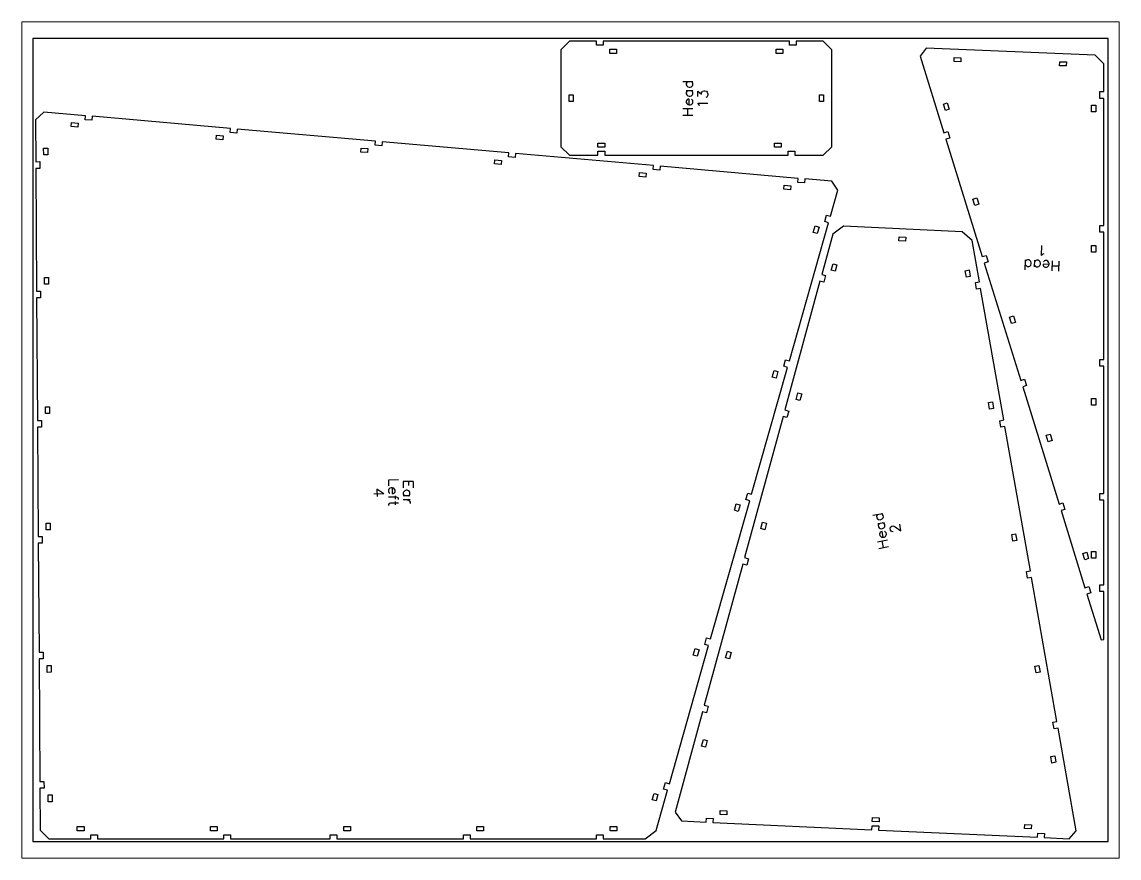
# Paper-space layout 'Layout' of a CAD drawing. Header units: millimetres, sheet in inches. Extents: x 0 to 10.5, y 0 to 8.
# The model-space entities are those that its viewports show. They can reach past a viewport. Long polylines and large blocks are cut down to what shows.
import ezdxf

# ---------------------------------------------------------------- set-up
doc = ezdxf.new("R2010")
doc.units = ezdxf.units.MM
doc.header["$MEASUREMENT"] = 0
for name, color, linetype, true_color in [('ear_left_cuts', 7, 'Continuous', 0xffffff), ('ear_left_marks', 7, 'Continuous', 0xffffff), ('head_cuts', 7, 'Continuous', 0xffffff), ('head_marks', 7, 'Continuous', 0xffffff), ('Sheet', 18, 'Continuous', 0x000000)]:
    doc.layers.add(name, color=color, linetype=linetype, true_color=true_color)

msp = doc.modelspace()

# ---------------------------------------------------------------- linework, layer by layer
at = {"layer": 'ear_left_cuts', "color": 7, "true_color": 0xffffff}
for points in [[(2, 536.6), (2.21, 505.45), (5.21, 505.47), (5.25, 500.47), (2.25, 500.45), (2.87, 409.26), (5.87, 409.28), (5.91, 404.28), (2.91, 404.26), (3.53, 313.07), (6.53, 313.09), (6.57, 308.09), (3.57, 308.07), (4.13, 226.69), (7.13, 226.71), (7.16, 221.71), (4.16, 221.69), (4.72, 140.69), (7.72, 140.71), (7.75, 135.71), (4.75, 135.69), (5.38, 44.5), (8.38, 44.52), (8.41, 39.52), (5.41, 39.5), (5.62, 8.35), (12.02, 2), (43.17, 2), (43.17, 5), (48.17, 5), (48.17, 2), (142.23, 2), (142.23, 5), (147.23, 5), (147.23, 2), (221.29, 2), (221.29, 5), (226.29, 5), (226.29, 2), (320.35, 2), (320.35, 5), (325.35, 5), (325.35, 2), (419.41, 2), (419.41, 5), (424.41, 5), (424.41, 2), (455.56, 2), (463.65, 8.11), (472.16, 38.07), (469.27, 38.89), (470.64, 43.7), (473.52, 42.88), (502.73, 145.72), (499.84, 146.54), (501.21, 151.35), (504.1, 150.53), (533.3, 253.37), (530.42, 254.19), (531.78, 259), (534.67, 258.18), (561.45, 352.49), (558.57, 353.31), (559.93, 358.12), (562.82, 357.3), (592, 460.04), (589.11, 460.86), (590.48, 465.67), (593.36, 464.85), (598.86, 484.2), (594.27, 490.86), (574.28, 492.62), (574.02, 489.63), (569.04, 490.07), (569.3, 493.06), (466.7, 502.08), (466.44, 499.09), (461.46, 499.53), (461.72, 502.52), (359.12, 511.54), (358.85, 508.55), (353.87, 508.99), (354.14, 511.98), (259.84, 520.27), (259.58, 517.28), (254.6, 517.72), (254.86, 520.71), (152.07, 529.75), (151.8, 526.76), (146.82, 527.2), (147.09, 530.19), (44.29, 539.23), (44.03, 536.24), (39.05, 536.68), (39.31, 539.66), (8.28, 542.39)], [(33.81, 534.13), (33.54, 531.14), (28.56, 531.57), (28.83, 534.56)], [(141.58, 524.65), (141.32, 521.66), (136.34, 522.1), (136.6, 525.09)], [(8.14, 515.49), (11.14, 515.51), (11.18, 510.51), (8.18, 510.49)], [(249.35, 515.17), (249.09, 512.18), (244.11, 512.62), (244.37, 515.61)], [(348.63, 506.44), (348.37, 503.45), (343.39, 503.89), (343.65, 506.88)], [(456.21, 496.98), (455.95, 493.99), (450.97, 494.43), (451.23, 497.42)], [(563.8, 487.52), (563.53, 484.53), (558.55, 484.97), (558.82, 487.96)], [(583.49, 452.06), (580.61, 452.88), (581.97, 457.69), (584.86, 456.87)], [(8.8, 419.3), (11.8, 419.32), (11.84, 414.32), (8.84, 414.3)], [(552.95, 344.51), (550.06, 345.33), (551.43, 350.14), (554.31, 349.32)], [(9.46, 323.11), (12.46, 323.13), (12.5, 318.13), (9.5, 318.11)], [(524.8, 245.39), (521.91, 246.21), (523.28, 251.02), (526.16, 250.2)], [(10.06, 236.73), (13.06, 236.76), (13.09, 231.76), (10.09, 231.73)], [(494.23, 137.74), (491.34, 138.56), (492.71, 143.37), (495.59, 142.55)], [(10.78, 130.73), (13.78, 130.75), (13.82, 125.75), (10.82, 125.73)], [(11.44, 34.54), (14.44, 34.56), (14.48, 29.56), (11.48, 29.54)], [(463.65, 30.09), (460.77, 30.91), (462.13, 35.72), (465.02, 34.9)], [(33.17, 8), (33.17, 11), (38.17, 11), (38.17, 8)], [(132.23, 8), (132.23, 11), (137.23, 11), (137.23, 8)], [(231.29, 8), (231.29, 11), (236.29, 11), (236.29, 8)], [(330.35, 8), (330.35, 11), (335.35, 11), (335.35, 8)], [(429.41, 8), (429.41, 11), (434.41, 11), (434.41, 8)]]:
    msp.add_lwpolyline(points, close=True, dxfattribs=at)
at = {"layer": 'ear_left_marks', "color": 7, "true_color": 0xffffff}
for points in [[(261.11, 258.36), (256.08, 261.89)], [(256.08, 261.89), (256.12, 256.54)], [(272.03, 268.79), (264.53, 268.74)], [(264.53, 268.74), (264.56, 264.45)], [(264.94, 261.96), (264.58, 261.24)], [(264.58, 261.24), (264.59, 260.17)], [(265.65, 262.68), (264.94, 261.96)], [(266.71, 263.04), (265.65, 262.68)], [(267.43, 263.05), (266.71, 263.04)], [(267.43, 263.05), (267.46, 258.76)], [(268.5, 262.7), (267.43, 263.05)], [(269.22, 261.99), (268.5, 262.7)], [(269.58, 261.28), (269.22, 261.99)], [(269.59, 260.21), (269.58, 261.28)], [(283.04, 267.63), (275.54, 267.57)], [(275.54, 267.57), (275.57, 262.93)], [(277.73, 261.16), (276.66, 260.79)], [(278.44, 261.16), (277.73, 261.16)], [(279.52, 260.81), (278.44, 261.16)], [(279.47, 267.6), (279.49, 264.74)], [(283.04, 267.63), (283.07, 262.98)], [(261.11, 258.36), (253.61, 258.3)], [(264.59, 260.17), (264.95, 259.46)], [(270.69, 255.93), (264.62, 255.88)], [(264.95, 259.46), (265.67, 258.75)], [(267.46, 258.76), (268.17, 258.77)], [(268.17, 258.77), (268.89, 259.13)], [(268.89, 259.13), (269.24, 259.49)], [(269.24, 259.49), (269.59, 260.21)], [(269.62, 256.99), (269.63, 254.49)], [(271.77, 255.58), (270.69, 255.93)], [(272.13, 254.87), (271.77, 255.58)], [(272.14, 254.15), (272.13, 254.87)], [(275.95, 260.07), (275.6, 259.36)], [(275.6, 259.36), (275.61, 258.28)], [(275.61, 258.28), (275.97, 257.57)], [(280.62, 256.89), (275.62, 256.86)], [(280.64, 254.04), (275.64, 254)], [(276.66, 260.79), (275.95, 260.07)], [(275.97, 257.57), (276.69, 256.86)], [(278.49, 254.02), (279.57, 253.67)], [(280.24, 260.1), (279.52, 260.81)], [(279.54, 256.89), (280.25, 257.6)], [(279.57, 253.67), (280.29, 252.96)], [(280.6, 259.39), (280.24, 260.1)], [(280.25, 257.6), (280.61, 258.32)], [(280.29, 252.96), (280.65, 252.25)], [(280.61, 258.32), (280.6, 259.39)], [(265.01, 251.24), (264.66, 250.53)], [(264.66, 250.53), (264.67, 249.81)], [(266.08, 251.61), (265.01, 251.24)], [(272.15, 251.65), (266.08, 251.61)], [(269.65, 252.71), (269.66, 250.21)], [(280.65, 252.25), (280.66, 251.18)]]:
    msp.add_lwpolyline(points, dxfattribs=at)
at = {"layer": 'head_cuts', "color": 7, "true_color": 0xffffff}
for points in [[(594.28, 516.59), (594.28, 588.65), (587.93, 595), (567.87, 595), (567.87, 592), (562.87, 592), (562.87, 595), (424.33, 595), (424.33, 592), (419.33, 592), (419.33, 595), (399.27, 595), (392.92, 588.65), (392.92, 516.59), (399.27, 510.24), (420.42, 510.24), (420.42, 513.24), (425.42, 513.24), (425.42, 510.24), (561.78, 510.24), (561.78, 513.24), (566.78, 513.24), (566.78, 510.24), (587.93, 510.24)], [(434.33, 589), (434.33, 586), (429.33, 586), (429.33, 589)], [(557.87, 589), (557.87, 586), (552.87, 586), (552.87, 589)], [(790.27, 584.78), (664.49, 589.76), (660.03, 583.95), (677.72, 526.92), (680.59, 527.8), (682.07, 523.03), (679.2, 522.14), (706.28, 434.88), (709.14, 435.77), (710.63, 430.99), (707.76, 430.1), (734.84, 342.84), (737.7, 343.73), (739.18, 338.95), (736.32, 338.06), (763.39, 250.8), (766.26, 251.69), (767.74, 246.91), (764.88, 246.02), (782.66, 188.69), (785.53, 189.58), (787.01, 184.81), (784.14, 183.92), (794.73, 149.79), (796.62, 150.07), (796.62, 185.81), (793.62, 185.81), (793.62, 190.81), (796.62, 190.81), (796.62, 253.82), (793.62, 253.82), (793.62, 258.82), (796.62, 258.82), (796.62, 353.39), (793.62, 353.39), (793.62, 358.39), (796.62, 358.39), (796.62, 452.97), (793.62, 452.97), (793.62, 457.97), (796.62, 457.97), (796.62, 552.54), (793.62, 552.54), (793.62, 557.54), (796.62, 557.54), (796.62, 578.18)], [(690.38, 582.73), (690.26, 579.73), (685.27, 579.93), (685.39, 582.93)], [(768.9, 579.62), (768.78, 576.63), (763.79, 576.82), (763.9, 579.82)], [(398.92, 555.12), (401.92, 555.12), (401.92, 550.12), (398.92, 550.12)], [(588.28, 550.12), (585.28, 550.12), (585.28, 555.12), (588.28, 555.12)], [(677.37, 548.31), (680.23, 549.2), (681.71, 544.42), (678.85, 543.53)], [(790.62, 542.54), (787.62, 542.54), (787.62, 547.54), (790.62, 547.54)], [(420.42, 516.24), (420.42, 519.24), (425.42, 519.24), (425.42, 516.24)], [(551.78, 516.24), (551.78, 519.24), (556.78, 519.24), (556.78, 516.24)], [(699.28, 477.68), (702.15, 478.57), (703.63, 473.8), (700.76, 472.91)], [(776.12, 7.96), (762.66, 84.3), (759.7, 83.77), (758.83, 88.7), (761.79, 89.22), (742.89, 196.38), (739.94, 195.85), (739.07, 200.78), (742.03, 201.3), (723.13, 308.46), (720.18, 307.94), (719.31, 312.86), (722.26, 313.38), (705.02, 411.19), (702.06, 410.67), (701.19, 415.59), (704.15, 416.11), (698.74, 446.79), (691.29, 453.34), (603.07, 457.38), (595.05, 451.55), (586.86, 421.49), (589.75, 420.71), (588.44, 415.88), (585.54, 416.67), (559.42, 320.85), (562.31, 320.06), (560.99, 315.24), (558.1, 316.03), (529.48, 211.05), (532.37, 210.26), (531.05, 205.44), (528.16, 206.22), (499.54, 101.25), (502.43, 100.46), (501.12, 95.63), (498.22, 96.42), (477.83, 21.64), (482.5, 15.23), (500.97, 14.38), (501.11, 17.38), (506.11, 17.15), (505.97, 14.15), (624.19, 8.73), (624.33, 11.72), (629.32, 11.5), (629.19, 8.5), (747.41, 3.08), (747.55, 6.07), (752.54, 5.84), (752.4, 2.85), (770.88, 2)], [(649.4, 449.25), (649.26, 446.25), (644.27, 446.48), (644.41, 449.48)], [(790.62, 438.22), (787.62, 438.22), (787.62, 443.22), (790.62, 443.22)], [(595.28, 429.56), (598.17, 428.77), (596.86, 423.95), (593.96, 424.74)], [(697.37, 420), (694.42, 419.48), (693.55, 424.4), (696.5, 424.92)], [(726.54, 389.84), (729.4, 390.73), (730.88, 385.95), (728.02, 385.06)], [(569.08, 333.5), (571.98, 332.71), (570.66, 327.88), (567.77, 328.67)], [(714.66, 321.94), (711.71, 321.41), (710.84, 326.34), (713.79, 326.86)], [(790.62, 324.41), (787.62, 324.41), (787.62, 329.41), (790.62, 329.41)], [(753.79, 302), (756.66, 302.88), (758.14, 298.11), (755.27, 297.22)], [(542.89, 237.43), (545.78, 236.64), (544.47, 231.82), (541.57, 232.6)], [(731.95, 223.87), (729, 223.35), (728.13, 228.28), (731.08, 228.8)], [(781.05, 214.15), (783.91, 215.04), (785.39, 210.27), (782.53, 209.38)], [(790.62, 210.6), (787.62, 210.6), (787.62, 215.6), (790.62, 215.6)], [(516.69, 141.36), (519.59, 140.57), (518.27, 135.75), (515.38, 136.54)], [(749.24, 125.81), (746.29, 125.29), (745.42, 130.21), (748.38, 130.74)], [(498.8, 75.75), (501.7, 74.96), (500.38, 70.14), (497.49, 70.93)], [(761.05, 58.84), (758.1, 58.32), (757.23, 63.24), (760.18, 63.76)], [(511.24, 19.91), (511.38, 22.91), (516.37, 22.68), (516.23, 19.69)], [(624.47, 14.72), (624.6, 17.72), (629.6, 17.49), (629.46, 14.49)], [(737.7, 9.53), (737.83, 12.52), (742.83, 12.3), (742.69, 9.3)]]:
    msp.add_lwpolyline(points, close=True, dxfattribs=at)
at = {"layer": 'head_marks', "color": 7, "true_color": 0xffffff}
for points in [[(483.6, 565.12), (491.1, 565.12)], [(486.46, 564.4), (486.1, 563.69)], [(486.1, 563.69), (486.1, 562.62)], [(487.17, 565.12), (486.46, 564.4)], [(490.74, 564.4), (490.03, 565.12)], [(491.1, 563.69), (490.74, 564.4)], [(491.1, 562.62), (491.1, 563.69)], [(486.1, 562.62), (486.46, 561.9)], [(486.1, 558.33), (491.1, 558.33)], [(486.46, 557.62), (486.1, 556.9)], [(486.1, 556.9), (486.1, 555.83)], [(486.1, 555.83), (486.46, 555.12)], [(486.46, 561.9), (487.17, 561.19)], [(487.17, 558.33), (486.46, 557.62)], [(486.46, 555.12), (487.17, 554.4)], [(487.17, 561.19), (488.24, 560.83)], [(488.24, 560.83), (488.96, 560.83)], [(488.96, 560.83), (490.03, 561.19)], [(490.03, 561.19), (490.74, 561.9)], [(490.74, 557.62), (490.03, 558.33)], [(490.03, 554.4), (490.74, 555.12)], [(490.74, 561.9), (491.1, 562.62)], [(491.1, 556.9), (490.74, 557.62)], [(490.74, 555.12), (491.1, 555.83)], [(491.1, 555.83), (491.1, 556.9)], [(494.6, 553.87), (494.6, 557.8)], [(494.6, 557.8), (497.46, 555.65)], [(497.46, 556.72), (497.82, 557.44)], [(497.46, 555.65), (497.46, 556.72)], [(497.82, 557.44), (498.17, 557.8)], [(498.17, 557.8), (499.24, 558.15)], [(499.24, 558.15), (499.96, 558.15)], [(499.96, 558.15), (501.03, 557.8)], [(501.03, 557.8), (501.74, 557.08)], [(501.74, 557.08), (502.1, 556.01)], [(502.1, 554.94), (501.74, 553.87)], [(502.1, 556.01), (502.1, 554.94)], [(486.46, 551.19), (486.1, 550.47)], [(486.1, 550.47), (486.1, 549.4)], [(486.1, 549.4), (486.46, 548.69)], [(486.82, 551.55), (486.46, 551.19)], [(486.46, 548.69), (487.17, 547.97)], [(487.53, 551.9), (486.82, 551.55)], [(487.17, 554.4), (488.24, 554.05)], [(487.17, 547.97), (488.24, 547.62)], [(488.24, 551.9), (487.53, 551.9)], [(488.24, 554.05), (488.96, 554.05)], [(488.24, 547.62), (488.24, 551.9)], [(488.24, 547.62), (488.96, 547.62)], [(488.96, 554.05), (490.03, 554.4)], [(488.96, 547.62), (490.03, 547.97)], [(490.74, 551.19), (490.03, 551.9)], [(490.03, 547.97), (490.74, 548.69)], [(491.1, 550.47), (490.74, 551.19)], [(490.74, 548.69), (491.1, 549.4)], [(491.1, 549.4), (491.1, 550.47)], [(495.67, 547.8), (494.6, 548.87)], [(494.6, 548.87), (502.1, 548.87)], [(496.03, 547.08), (495.67, 547.8)], [(501.39, 553.51), (500.67, 553.15)], [(501.74, 553.87), (501.39, 553.51)], [(483.6, 545.12), (491.1, 545.12)], [(483.6, 540.12), (491.1, 540.12)], [(487.17, 540.12), (487.17, 545.12)], [(750.27, 435.61), (750.56, 443.1)], [(738.24, 425.08), (738.53, 432.57)], [(739.96, 432.51), (739.23, 432.19)], [(741.03, 432.47), (739.96, 432.51)], [(751.38, 436.64), (750.27, 435.61)], [(752.11, 436.97), (751.38, 436.64)], [(738.38, 428.65), (739.06, 427.9)], [(739.23, 432.19), (738.49, 431.5)], [(739.06, 427.9), (739.76, 427.52)], [(739.76, 427.52), (740.83, 427.48)], [(740.83, 427.48), (741.56, 427.8)], [(741.73, 432.09), (741.03, 432.47)], [(741.56, 427.8), (742.3, 428.49)], [(742.41, 431.35), (741.73, 432.09)], [(742.3, 428.49), (742.7, 429.55)], [(742.73, 430.26), (742.41, 431.35)], [(742.7, 429.55), (742.73, 430.26)], [(745.11, 427.31), (745.31, 432.3)], [(745.16, 428.38), (745.84, 427.64)], [(746.01, 431.92), (745.27, 431.23)], [(745.84, 427.64), (746.54, 427.25)], [(746.74, 432.25), (746.01, 431.92)], [(746.54, 427.25), (747.61, 427.21)], [(747.81, 432.2), (746.74, 432.25)], [(747.61, 427.21), (748.34, 427.54)], [(748.51, 431.82), (747.81, 432.2)], [(748.34, 427.54), (749.08, 428.22)], [(749.2, 431.08), (748.51, 431.82)], [(749.08, 428.22), (749.48, 429.28)], [(749.51, 429.99), (749.2, 431.08)], [(749.48, 429.28), (749.51, 429.99)], [(751.62, 429.19), (751.59, 428.48)], [(751.59, 428.48), (751.92, 427.75)], [(755.91, 429.02), (751.62, 429.19)], [(752.44, 431.66), (751.69, 430.98)], [(751.92, 427.75), (752.27, 427.38)], [(752.27, 427.38), (752.97, 427)], [(753.16, 431.99), (752.44, 431.66)], [(752.97, 427), (754.04, 426.95)], [(754.23, 431.95), (753.16, 431.99)], [(754.04, 426.95), (754.76, 427.28)], [(754.93, 431.56), (754.23, 431.95)], [(754.76, 427.28), (755.51, 427.97)], [(755.62, 430.82), (754.93, 431.56)], [(755.51, 427.97), (755.91, 429.02)], [(755.93, 429.74), (755.62, 430.82)], [(755.91, 429.02), (755.93, 429.74)], [(758.22, 424.29), (758.52, 431.78)], [(763.36, 427.66), (758.36, 427.85)], [(763.22, 424.09), (763.51, 431.58)], [(624.92, 242.56), (632.3, 243.86)], [(627.85, 242.35), (627.63, 241.59)], [(627.63, 241.59), (627.81, 240.53)], [(627.81, 240.53), (628.29, 239.89)], [(628.43, 243.18), (627.85, 242.35)], [(628.29, 239.89), (629.12, 239.31)], [(628.56, 236.31), (633.48, 237.18)], [(629.12, 239.31), (630.23, 239.15)], [(630.23, 239.15), (630.94, 239.27)], [(630.94, 239.27), (631.93, 239.81)], [(632.07, 243.1), (631.25, 243.68)], [(631.93, 239.81), (632.51, 240.63)], [(632.55, 242.46), (632.07, 243.1)], [(633.25, 236.41), (632.42, 236.99)], [(632.51, 240.63), (632.74, 241.4)], [(632.74, 241.4), (632.55, 242.46)], [(629.03, 235.67), (628.8, 234.9)], [(628.8, 234.9), (628.99, 233.85)], [(628.99, 233.85), (629.47, 233.21)], [(629.61, 236.5), (629.03, 235.67)], [(629.47, 233.21), (630.29, 232.63)], [(630.15, 229.34), (629.92, 228.57)], [(629.92, 228.57), (630.11, 227.52)], [(630.44, 229.75), (630.15, 229.34)], [(630.29, 232.63), (631.41, 232.46)], [(631.08, 230.23), (630.44, 229.75)], [(631.78, 230.35), (631.08, 230.23)], [(631.41, 232.46), (632.11, 232.59)], [(632.53, 226.13), (631.78, 230.35)], [(632.11, 232.59), (633.11, 233.12)], [(633.11, 233.12), (633.69, 233.95)], [(633.73, 235.77), (633.25, 236.41)], [(634.37, 230.08), (633.54, 230.66)], [(633.69, 233.95), (633.91, 234.72)], [(633.91, 234.72), (633.73, 235.77)], [(634.84, 229.44), (634.37, 230.08)], [(635.03, 228.39), (634.84, 229.44)], [(637.8, 232.86), (638.02, 233.63)], [(638.04, 231.46), (637.8, 232.86)], [(638.02, 233.63), (638.31, 234.04)], [(638.52, 230.81), (638.04, 231.46)], [(638.31, 234.04), (638.95, 234.52)], [(638.93, 230.53), (638.52, 230.81)], [(639.7, 230.3), (638.93, 230.53)], [(638.95, 234.52), (639.66, 234.64)], [(639.66, 234.64), (640.42, 234.41)], [(640.05, 230.36), (639.7, 230.3)], [(640.42, 234.41), (641.6, 233.9)], [(641.6, 233.9), (645.74, 231)], [(645.74, 231), (644.87, 235.92)], [(628.39, 222.86), (635.77, 224.17)], [(630.11, 227.52), (630.58, 226.88)], [(630.58, 226.88), (631.41, 226.3)], [(631.41, 226.3), (632.53, 226.13)], [(632.77, 218.56), (631.91, 223.48)], [(632.53, 226.13), (633.23, 226.26)], [(633.23, 226.26), (634.22, 226.79)], [(634.22, 226.79), (634.8, 227.62)], [(634.8, 227.62), (635.03, 228.39)], [(629.26, 217.94), (636.64, 219.24)]]:
    msp.add_lwpolyline(points, dxfattribs=at)
at = {"layer": 'Sheet', "color": 18, "true_color": 0x000000}
msp.add_lwpolyline([(0, 0), (800, 0), (800, 597), (0, 597)], close=True, dxfattribs=at)

psp = doc.layouts.new('Layout')

# ---------------------------------------------------------------- viewports
at = {"layer": '0'}
psp.add_viewport(center=(5.25, 4), size=(10.5, 8), view_center_point=(400, 298.5), view_height=621.71429, dxfattribs=at)

doc.saveas('drawing.dxf')
